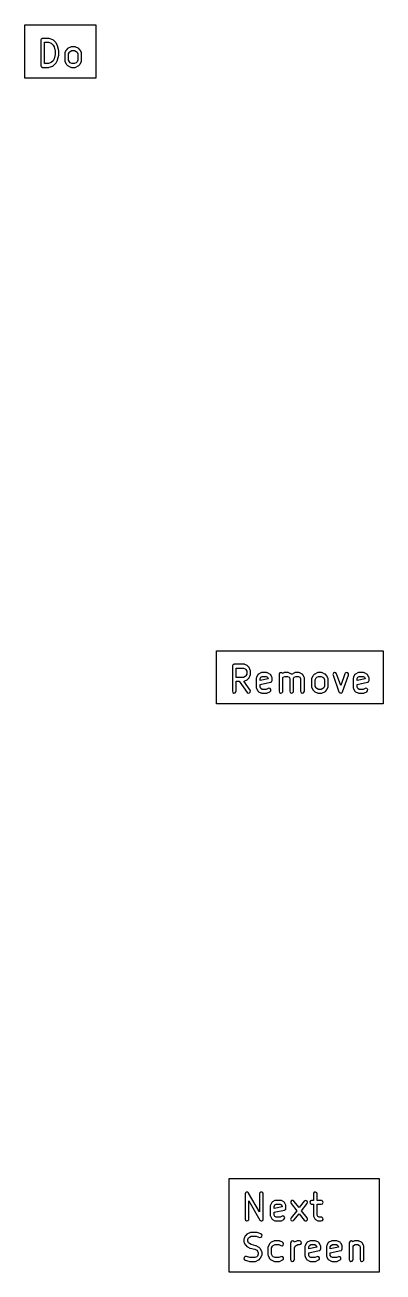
# Model space of a CAD drawing. Extents: x 4.8 to 22.9, y -15 to -10.7.
# Drawn here: x 18.636 to 19.196, y -12.604 to -10.651 of the extents above; entities that cross this region are included whole.
import ezdxf

# ---------------------------------------------------------------- set-up
doc = ezdxf.new("R2010")
doc.units = 0
doc.header["$MEASUREMENT"] = 0
doc.layers.add('BLACK', color=7, linetype='CONTINUOUS')

msp = doc.modelspace()

# ---------------------------------------------------------------- linework, layer by layer
at = {"layer": 'BLACK', "linetype": 'CONTINUOUS'}
for p, q in [((18.6355, -10.7345), (18.6355, -10.6514)), ((18.6355, -10.6514), (18.7464, -10.6514)), ((18.7464, -10.6514), (18.7464, -10.7345)), ((18.6604, -10.6751), (18.6603, -10.6755)), ((18.6603, -10.6755), (18.6603, -10.7149)), ((18.6605, -10.6745), (18.6604, -10.6749)), ((18.6604, -10.6749), (18.6604, -10.675)), ((18.6604, -10.675), (18.6604, -10.6751)), ((18.661, -10.6739), (18.6605, -10.6745)), ((18.6614, -10.6732), (18.661, -10.6739)), ((18.6616, -10.6732), (18.6614, -10.6732)), ((18.6618, -10.6729), (18.6616, -10.6732)), ((18.6625, -10.6728), (18.6618, -10.6729)), ((18.6633, -10.6726), (18.6625, -10.6728)), ((18.6726, -10.6726), (18.6633, -10.6726)), ((18.6662, -10.7119), (18.6662, -10.6785)), ((18.6662, -10.6785), (18.6722, -10.6785)), ((18.6722, -10.6785), (18.6767, -10.68)), ((18.6735, -10.6727), (18.6726, -10.6726)), ((18.6736, -10.6727), (18.6735, -10.6727)), ((18.6792, -10.6746), (18.6736, -10.6727)), ((18.6767, -10.68), (18.6796, -10.6829)), ((18.6801, -10.6751), (18.6792, -10.6746)), ((18.6796, -10.6829), (18.6811, -10.6859)), ((18.6802, -10.6752), (18.6801, -10.6751)), ((18.6803, -10.6753), (18.6802, -10.6752)), ((18.6841, -10.679), (18.6803, -10.6753)), ((18.6846, -10.6798), (18.6841, -10.679)), ((18.6865, -10.6836), (18.6846, -10.6798)), ((18.6846, -10.6798), (18.6846, -10.6798)), ((18.6811, -10.6859), (18.6828, -10.6927)), ((18.6828, -10.6976), (18.6811, -10.7045)), ((18.6828, -10.6927), (18.6828, -10.6976)), ((18.6867, -10.684), (18.6865, -10.6836)), ((18.6867, -10.6842), (18.6867, -10.684)), ((18.6886, -10.6917), (18.6867, -10.6842)), ((18.6867, -10.7062), (18.6886, -10.6987)), ((18.6887, -10.6922), (18.6886, -10.6917)), ((18.6886, -10.6986), (18.6887, -10.698)), ((18.6886, -10.6987), (18.6886, -10.6986)), ((18.6887, -10.6924), (18.6887, -10.6922)), ((18.6887, -10.698), (18.6887, -10.6924)), ((18.698, -10.6951), (18.6978, -10.6961)), ((18.6978, -10.6961), (18.6978, -10.7074)), ((18.6981, -10.695), (18.698, -10.6951)), ((18.7, -10.6911), (18.6981, -10.6948)), ((18.6981, -10.6948), (18.6981, -10.695)), ((18.7005, -10.6903), (18.7, -10.6911)), ((18.7024, -10.6884), (18.7005, -10.6903)), ((18.7005, -10.6903), (18.7005, -10.6903)), ((18.7031, -10.6879), (18.7024, -10.6884)), ((18.7032, -10.6879), (18.7031, -10.6879)), ((18.7069, -10.686), (18.7032, -10.6879)), ((18.7037, -10.6968), (18.7051, -10.6941)), ((18.7037, -10.7067), (18.7037, -10.6968)), ((18.7051, -10.6941), (18.7063, -10.6929)), ((18.7063, -10.6929), (18.709, -10.6916)), ((18.7079, -10.6857), (18.7069, -10.686)), ((18.7081, -10.6857), (18.7079, -10.6857)), ((18.7083, -10.6857), (18.7081, -10.6857)), ((18.7139, -10.6857), (18.7083, -10.6857)), ((18.709, -10.6916), (18.7132, -10.6916)), ((18.7132, -10.6916), (18.7159, -10.6929)), ((18.7149, -10.6859), (18.7139, -10.6857)), ((18.715, -10.686), (18.7149, -10.6859)), ((18.7152, -10.686), (18.715, -10.686)), ((18.7189, -10.6879), (18.7152, -10.686)), ((18.7159, -10.6929), (18.7171, -10.6941)), ((18.7171, -10.6941), (18.7184, -10.6968)), ((18.7184, -10.6968), (18.7184, -10.7067)), ((18.7197, -10.6884), (18.7189, -10.6879)), ((18.7216, -10.6903), (18.7197, -10.6884)), ((18.7197, -10.6884), (18.7197, -10.6884)), ((18.7221, -10.691), (18.7216, -10.6903)), ((18.7221, -10.6911), (18.7221, -10.691)), ((18.724, -10.6948), (18.7221, -10.6911)), ((18.7243, -10.6958), (18.724, -10.6948)), ((18.7243, -10.696), (18.7243, -10.6958)), ((18.7243, -10.6961), (18.7243, -10.696)), ((18.7243, -10.7074), (18.7243, -10.6961)), ((18.6603, -10.7149), (18.6606, -10.7156)), ((18.6606, -10.7156), (18.6607, -10.7164)), ((18.6607, -10.7164), (18.6609, -10.7165)), ((18.6609, -10.7165), (18.661, -10.7168)), ((18.661, -10.7168), (18.6617, -10.7172)), ((18.6617, -10.7172), (18.6622, -10.7176)), ((18.6622, -10.7176), (18.6626, -10.7177)), ((18.6626, -10.7177), (18.6627, -10.7178)), ((18.6627, -10.7178), (18.6629, -10.7178)), ((18.6629, -10.7178), (18.6633, -10.7178)), ((18.6633, -10.7178), (18.6726, -10.7178)), ((18.6722, -10.7119), (18.6662, -10.7119)), ((18.6767, -10.7104), (18.6722, -10.7119)), ((18.6726, -10.7178), (18.6727, -10.7178)), ((18.6727, -10.7178), (18.6736, -10.7177)), ((18.6736, -10.7177), (18.6792, -10.7158)), ((18.6796, -10.7075), (18.6767, -10.7104)), ((18.6792, -10.7158), (18.6793, -10.7157)), ((18.6793, -10.7157), (18.6795, -10.7157)), ((18.6795, -10.7157), (18.6803, -10.7151)), ((18.6811, -10.7045), (18.6796, -10.7075)), ((18.6803, -10.7151), (18.6841, -10.7113)), ((18.6841, -10.7113), (18.6846, -10.7106)), ((18.6841, -10.7113), (18.6841, -10.7113)), ((18.6846, -10.7106), (18.6865, -10.7068)), ((18.6865, -10.7067), (18.6867, -10.7062)), ((18.6865, -10.7068), (18.6865, -10.7067)), ((18.6978, -10.7074), (18.6979, -10.7075)), ((18.6979, -10.7075), (18.6978, -10.7077)), ((18.6978, -10.7077), (18.6981, -10.7087)), ((18.6981, -10.7087), (18.7, -10.7124)), ((18.7, -10.7124), (18.7, -10.7125)), ((18.7, -10.7125), (18.7005, -10.7132)), ((18.7005, -10.7132), (18.7024, -10.7151)), ((18.7024, -10.7151), (18.7025, -10.7151)), ((18.7025, -10.7151), (18.7032, -10.7156)), ((18.7032, -10.7156), (18.7069, -10.7175)), ((18.7051, -10.7094), (18.7037, -10.7067)), ((18.7063, -10.7106), (18.7051, -10.7094)), ((18.709, -10.7119), (18.7063, -10.7106)), ((18.7069, -10.7175), (18.7071, -10.7175)), ((18.7071, -10.7175), (18.7072, -10.7176)), ((18.7072, -10.7176), (18.7083, -10.7178)), ((18.7083, -10.7178), (18.7139, -10.7178)), ((18.7132, -10.7119), (18.709, -10.7119)), ((18.7159, -10.7106), (18.7132, -10.7119)), ((18.7139, -10.7178), (18.714, -10.7178)), ((18.714, -10.7178), (18.7142, -10.7178)), ((18.7142, -10.7178), (18.7152, -10.7175)), ((18.7152, -10.7175), (18.7189, -10.7156)), ((18.7171, -10.7094), (18.7159, -10.7106)), ((18.7184, -10.7067), (18.7171, -10.7094)), ((18.7189, -10.7156), (18.719, -10.7156)), ((18.719, -10.7156), (18.7197, -10.7151)), ((18.7197, -10.7151), (18.7216, -10.7132)), ((18.7216, -10.7132), (18.7221, -10.7124)), ((18.7216, -10.7132), (18.7216, -10.7132)), ((18.7221, -10.7124), (18.724, -10.7087)), ((18.724, -10.7085), (18.7242, -10.7084)), ((18.724, -10.7087), (18.724, -10.7085)), ((18.7242, -10.7084), (18.7243, -10.7074)), ((18.7464, -10.7345), (18.6355, -10.7345)), ((18.9355, -11.7145), (18.9355, -11.6314)), ((18.9355, -11.6314), (19.1963, -11.6314)), ((19.1963, -11.6314), (19.1963, -11.7145)), ((18.9604, -11.6551), (18.9603, -11.6555)), ((18.9603, -11.6555), (18.9603, -11.6949)), ((18.9605, -11.6545), (18.9604, -11.6549)), ((18.9604, -11.6549), (18.9604, -11.655)), ((18.9604, -11.655), (18.9604, -11.6551)), ((18.961, -11.6539), (18.9605, -11.6545)), ((18.9614, -11.6532), (18.961, -11.6539)), ((18.9616, -11.6532), (18.9614, -11.6532)), ((18.9618, -11.6529), (18.9616, -11.6532)), ((18.9625, -11.6528), (18.9618, -11.6529)), ((18.9633, -11.6526), (18.9625, -11.6528)), ((18.9783, -11.6526), (18.9633, -11.6526)), ((18.9662, -11.6732), (18.9662, -11.6585)), ((18.9662, -11.6585), (18.9776, -11.6585)), ((18.9776, -11.6585), (18.9803, -11.6598)), ((18.9793, -11.6527), (18.9783, -11.6526)), ((18.9794, -11.6528), (18.9793, -11.6527)), ((18.9796, -11.6529), (18.9794, -11.6528)), ((18.9833, -11.6547), (18.9796, -11.6529)), ((18.9803, -11.6598), (18.9815, -11.661)), ((18.984, -11.6553), (18.9833, -11.6547)), ((18.9841, -11.6553), (18.984, -11.6553)), ((18.986, -11.6572), (18.9841, -11.6553)), ((18.9865, -11.6579), (18.986, -11.6572)), ((18.9884, -11.6617), (18.9865, -11.6579)), ((18.9865, -11.6579), (18.9865, -11.6579)), ((18.9776, -11.6732), (18.9662, -11.6732)), ((18.9662, -11.6949), (18.9662, -11.6791)), ((18.9662, -11.6791), (18.9711, -11.6791)), ((18.9711, -11.6791), (18.9833, -11.6966)), ((18.9803, -11.6718), (18.9776, -11.6732)), ((18.9783, -11.6791), (18.9784, -11.679)), ((18.9882, -11.6932), (18.9783, -11.6791)), ((18.9784, -11.679), (18.9786, -11.6791)), ((18.9786, -11.6791), (18.9796, -11.6788)), ((18.9796, -11.6788), (18.9833, -11.6769)), ((18.9815, -11.6706), (18.9803, -11.6718)), ((18.9815, -11.661), (18.9828, -11.6637)), ((18.9828, -11.6679), (18.9815, -11.6706)), ((18.9828, -11.6637), (18.9828, -11.6679)), ((18.9833, -11.6769), (18.9834, -11.6768)), ((18.9834, -11.6768), (18.9841, -11.6763)), ((18.9841, -11.6763), (18.986, -11.6745)), ((18.986, -11.6744), (18.9865, -11.6737)), ((18.986, -11.6745), (18.986, -11.6744)), ((18.9865, -11.6737), (18.9884, -11.6699)), ((18.9887, -11.6627), (18.9884, -11.6617)), ((18.9884, -11.6698), (18.9885, -11.6696)), ((18.9884, -11.6699), (18.9884, -11.6698)), ((18.9885, -11.6696), (18.9887, -11.6686)), ((18.9886, -11.6628), (18.9887, -11.6627)), ((18.9887, -11.663), (18.9886, -11.6628)), ((18.9887, -11.6686), (18.9887, -11.663)), ((18.998, -11.6732), (18.9978, -11.6743)), ((18.9978, -11.6743), (18.9978, -11.6893)), ((18.9981, -11.6731), (18.998, -11.6732)), ((19, -11.6692), (18.9981, -11.6729)), ((18.9981, -11.6729), (18.9981, -11.6731)), ((19.0006, -11.6684), (19, -11.6692)), ((19.001, -11.6682), (19.0006, -11.6684)), ((19.0013, -11.6679), (19.001, -11.6682)), ((19.0051, -11.666), (19.0013, -11.6679)), ((19.0037, -11.6749), (19.0048, -11.6727)), ((19.0037, -11.6781), (19.0037, -11.6749)), ((19.0165, -11.6756), (19.0037, -11.6781)), ((19.0048, -11.6727), (19.0071, -11.6716)), ((19.006, -11.6657), (19.0051, -11.666)), ((19.0062, -11.6657), (19.006, -11.6657)), ((19.0064, -11.6657), (19.0062, -11.6657)), ((19.0139, -11.6657), (19.0064, -11.6657)), ((19.0071, -11.6716), (19.0132, -11.6716)), ((19.0132, -11.6716), (19.0154, -11.6727)), ((19.0149, -11.6659), (19.0139, -11.6657)), ((19.015, -11.666), (19.0149, -11.6659)), ((19.0152, -11.666), (19.015, -11.666)), ((19.0189, -11.6679), (19.0152, -11.666)), ((19.0154, -11.6727), (19.0165, -11.6749)), ((19.0165, -11.6749), (19.0165, -11.6756)), ((19.0198, -11.6685), (19.0189, -11.6679)), ((19.0199, -11.6689), (19.0198, -11.6685)), ((19.0203, -11.6692), (19.0199, -11.6689)), ((19.0221, -11.6729), (19.0203, -11.6692)), ((19.0218, -11.6798), (19.022, -11.6794)), ((19.022, -11.6794), (19.0223, -11.679)), ((19.0224, -11.6739), (19.0221, -11.6729)), ((19.0223, -11.679), (19.0225, -11.678)), ((19.0224, -11.6741), (19.0224, -11.6739)), ((19.0225, -11.6743), (19.0224, -11.6741)), ((19.0225, -11.678), (19.0225, -11.6743)), ((19.0336, -11.6676), (19.0334, -11.6686)), ((19.0334, -11.6686), (19.0334, -11.6949)), ((19.0349, -11.6661), (19.0336, -11.6676)), ((19.0369, -11.6657), (19.0349, -11.6661)), ((19.0386, -11.6667), (19.0369, -11.6657)), ((19.0387, -11.667), (19.0386, -11.6667)), ((19.0407, -11.666), (19.0387, -11.667)), ((19.0393, -11.6736), (19.04, -11.6729)), ((19.0393, -11.6949), (19.0393, -11.6736)), ((19.04, -11.6729), (19.0427, -11.6716)), ((19.0417, -11.6657), (19.0407, -11.666)), ((19.0418, -11.6657), (19.0417, -11.6657)), ((19.042, -11.6657), (19.0418, -11.6657)), ((19.0476, -11.6657), (19.042, -11.6657)), ((19.0427, -11.6716), (19.0469, -11.6716)), ((19.0469, -11.6716), (19.0492, -11.6727)), ((19.0486, -11.6659), (19.0476, -11.6657)), ((19.0488, -11.666), (19.0486, -11.6659)), ((19.0489, -11.666), (19.0488, -11.666)), ((19.0527, -11.6679), (19.0489, -11.666)), ((19.0492, -11.6727), (19.0503, -11.6749)), ((19.0503, -11.6749), (19.0503, -11.6949)), ((19.0533, -11.6683), (19.0527, -11.6679)), ((19.0535, -11.6682), (19.0533, -11.6683)), ((19.0538, -11.6679), (19.0535, -11.6682)), ((19.0576, -11.666), (19.0538, -11.6679)), ((19.0562, -11.6749), (19.0573, -11.6727)), ((19.0562, -11.6949), (19.0562, -11.6749)), ((19.0573, -11.6727), (19.0596, -11.6716)), ((19.0585, -11.6657), (19.0576, -11.666)), ((19.0587, -11.6657), (19.0585, -11.6657)), ((19.0589, -11.6657), (19.0587, -11.6657)), ((19.0645, -11.6657), (19.0589, -11.6657)), ((19.0596, -11.6716), (19.0638, -11.6716)), ((19.0638, -11.6716), (19.066, -11.6727)), ((19.0655, -11.6659), (19.0645, -11.6657)), ((19.0656, -11.666), (19.0655, -11.6659)), ((19.0658, -11.666), (19.0656, -11.666)), ((19.0696, -11.6679), (19.0658, -11.666)), ((19.066, -11.6727), (19.0672, -11.6749)), ((19.0672, -11.6749), (19.0672, -11.6949)), ((19.0704, -11.6685), (19.0696, -11.6679)), ((19.0706, -11.6689), (19.0704, -11.6685)), ((19.0709, -11.6692), (19.0706, -11.6689)), ((19.0728, -11.6729), (19.0709, -11.6692)), ((19.0731, -11.6739), (19.0728, -11.6729)), ((19.073, -11.6741), (19.0731, -11.6739)), ((19.0731, -11.6743), (19.073, -11.6741)), ((19.0731, -11.6949), (19.0731, -11.6743)), ((19.0842, -11.6751), (19.084, -11.6761)), ((19.084, -11.6761), (19.084, -11.6874)), ((19.0843, -11.675), (19.0842, -11.6751)), ((19.0844, -11.6748), (19.0843, -11.675)), ((19.0862, -11.6711), (19.0844, -11.6748)), ((19.0868, -11.6703), (19.0862, -11.6711)), ((19.0887, -11.6684), (19.0868, -11.6703)), ((19.0868, -11.6703), (19.0868, -11.6703)), ((19.0894, -11.6679), (19.0887, -11.6684)), ((19.0932, -11.666), (19.0894, -11.6679)), ((19.0894, -11.6679), (19.0894, -11.6679)), ((19.0899, -11.6768), (19.0913, -11.6741)), ((19.0899, -11.6867), (19.0899, -11.6768)), ((19.0913, -11.6741), (19.0925, -11.6729)), ((19.0925, -11.6729), (19.0952, -11.6716)), ((19.0942, -11.6657), (19.0932, -11.666)), ((19.0943, -11.6657), (19.0942, -11.6657)), ((19.0945, -11.6657), (19.0943, -11.6657)), ((19.1001, -11.6657), (19.0945, -11.6657)), ((19.0952, -11.6716), (19.0994, -11.6716)), ((19.0994, -11.6716), (19.1021, -11.6729)), ((19.1011, -11.6659), (19.1001, -11.6657)), ((19.1013, -11.666), (19.1011, -11.6659)), ((19.1014, -11.666), (19.1013, -11.666)), ((19.1052, -11.6679), (19.1014, -11.666)), ((19.1021, -11.6729), (19.1033, -11.6741)), ((19.1033, -11.6741), (19.1047, -11.6768)), ((19.1047, -11.6768), (19.1047, -11.6867)), ((19.1059, -11.6684), (19.1052, -11.6679)), ((19.106, -11.6684), (19.1059, -11.6684)), ((19.1078, -11.6703), (19.106, -11.6684)), ((19.1083, -11.671), (19.1078, -11.6703)), ((19.1084, -11.6711), (19.1083, -11.671)), ((19.1103, -11.6748), (19.1084, -11.6711)), ((19.1105, -11.6758), (19.1103, -11.6748)), ((19.1105, -11.676), (19.1105, -11.6758)), ((19.1106, -11.6761), (19.1105, -11.676)), ((19.1106, -11.6874), (19.1106, -11.6761)), ((19.1185, -11.6667), (19.1178, -11.6686)), ((19.1178, -11.6686), (19.118, -11.6696)), ((19.118, -11.6696), (19.1273, -11.6959)), ((19.1202, -11.6657), (19.1185, -11.6667)), ((19.1222, -11.6661), (19.1202, -11.6657)), ((19.1235, -11.6676), (19.1222, -11.6661)), ((19.1301, -11.6861), (19.1235, -11.6676)), ((19.1367, -11.6676), (19.1301, -11.6861)), ((19.1329, -11.6959), (19.1423, -11.6696)), ((19.1372, -11.6667), (19.1367, -11.6676)), ((19.139, -11.6657), (19.1372, -11.6667)), ((19.1409, -11.6661), (19.139, -11.6657)), ((19.1423, -11.6676), (19.1409, -11.6661)), ((19.1423, -11.6696), (19.1423, -11.6676)), ((19.1498, -11.6732), (19.1497, -11.6743)), ((19.1497, -11.6743), (19.1497, -11.6893)), ((19.1499, -11.6731), (19.1498, -11.6732)), ((19.15, -11.6729), (19.1499, -11.6731)), ((19.1518, -11.6692), (19.15, -11.6729)), ((19.1525, -11.6684), (19.1518, -11.6692)), ((19.1529, -11.6682), (19.1525, -11.6684)), ((19.1532, -11.6679), (19.1529, -11.6682)), ((19.1569, -11.666), (19.1532, -11.6679)), ((19.1556, -11.6749), (19.1567, -11.6727)), ((19.1556, -11.6781), (19.1556, -11.6749)), ((19.1684, -11.6756), (19.1556, -11.6781)), ((19.1567, -11.6727), (19.1589, -11.6716)), ((19.1579, -11.6657), (19.1569, -11.666)), ((19.1581, -11.6657), (19.1579, -11.6657)), ((19.1582, -11.6657), (19.1581, -11.6657)), ((19.1657, -11.6657), (19.1582, -11.6657)), ((19.1589, -11.6716), (19.165, -11.6716)), ((19.165, -11.6716), (19.1673, -11.6727)), ((19.1667, -11.6659), (19.1657, -11.6657)), ((19.1669, -11.666), (19.1667, -11.6659)), ((19.1671, -11.666), (19.1669, -11.666)), ((19.1708, -11.6679), (19.1671, -11.666)), ((19.1673, -11.6727), (19.1684, -11.6749)), ((19.1684, -11.6749), (19.1684, -11.6756)), ((19.1716, -11.6685), (19.1708, -11.6679)), ((19.1718, -11.6689), (19.1716, -11.6685)), ((19.1721, -11.6692), (19.1718, -11.6689)), ((19.174, -11.6729), (19.1721, -11.6692)), ((19.1737, -11.6798), (19.1738, -11.6794)), ((19.1738, -11.6794), (19.1741, -11.679)), ((19.1743, -11.6739), (19.174, -11.6729)), ((19.1741, -11.679), (19.1743, -11.678)), ((19.1743, -11.6741), (19.1743, -11.6739)), ((19.1743, -11.6743), (19.1743, -11.6741)), ((19.1743, -11.678), (19.1743, -11.6743)), ((18.9603, -11.6949), (18.961, -11.6968)), ((18.961, -11.6968), (18.9627, -11.6978)), ((18.9627, -11.6978), (18.9647, -11.6974)), ((18.9647, -11.6974), (18.966, -11.6959)), ((18.966, -11.6959), (18.9662, -11.6949)), ((18.9833, -11.6966), (18.985, -11.6977)), ((18.985, -11.6977), (18.987, -11.6976)), ((18.987, -11.6976), (18.9884, -11.6961)), ((18.9886, -11.6941), (18.9882, -11.6932)), ((18.9884, -11.6961), (18.9886, -11.6941)), ((18.9978, -11.6893), (18.9979, -11.6894)), ((18.9979, -11.6894), (18.9978, -11.6896)), ((18.9978, -11.6896), (18.9981, -11.6906)), ((18.9981, -11.6906), (19, -11.6943)), ((19, -11.6943), (19.0003, -11.6946)), ((19.0003, -11.6946), (19.0005, -11.695)), ((19.0005, -11.695), (19.0013, -11.6956)), ((19.0013, -11.6956), (19.0051, -11.6975)), ((19.0037, -11.6842), (19.0201, -11.6809)), ((19.0037, -11.6886), (19.0037, -11.6842)), ((19.0048, -11.6908), (19.0037, -11.6886)), ((19.0071, -11.6919), (19.0048, -11.6908)), ((19.0051, -11.6975), (19.0052, -11.6975)), ((19.0052, -11.6975), (19.0054, -11.6976)), ((19.0054, -11.6976), (19.0064, -11.6978)), ((19.0064, -11.6978), (19.0139, -11.6978)), ((19.0132, -11.6919), (19.0071, -11.6919)), ((19.0163, -11.6904), (19.0132, -11.6919)), ((19.0139, -11.6978), (19.014, -11.6978)), ((19.014, -11.6978), (19.0142, -11.6978)), ((19.0142, -11.6978), (19.0152, -11.6975)), ((19.0152, -11.6975), (19.0189, -11.6956)), ((19.0173, -11.6901), (19.0163, -11.6904)), ((19.0193, -11.6905), (19.0173, -11.6901)), ((19.0189, -11.6956), (19.0203, -11.6942)), ((19.0205, -11.6922), (19.0193, -11.6905)), ((19.0201, -11.6809), (19.0205, -11.6806)), ((19.0203, -11.6942), (19.0205, -11.6922)), ((19.0205, -11.6806), (19.021, -11.6806)), ((19.021, -11.6806), (19.0213, -11.6801)), ((19.0213, -11.6801), (19.0218, -11.6798)), ((19.0334, -11.6949), (19.0341, -11.6968)), ((19.0341, -11.6968), (19.0359, -11.6978)), ((19.0359, -11.6978), (19.0379, -11.6974)), ((19.0379, -11.6974), (19.0391, -11.6959)), ((19.0391, -11.6959), (19.0393, -11.6949)), ((19.0503, -11.6949), (19.051, -11.6968)), ((19.051, -11.6968), (19.0527, -11.6978)), ((19.0527, -11.6978), (19.0547, -11.6974)), ((19.0547, -11.6974), (19.056, -11.6959)), ((19.056, -11.6959), (19.0562, -11.6949)), ((19.0672, -11.6949), (19.0679, -11.6968)), ((19.0679, -11.6968), (19.0696, -11.6978)), ((19.0696, -11.6978), (19.0716, -11.6974)), ((19.0716, -11.6974), (19.0729, -11.6959)), ((19.0729, -11.6959), (19.0731, -11.6949)), ((19.084, -11.6874), (19.0841, -11.6875)), ((19.0841, -11.6875), (19.0841, -11.6877)), ((19.0841, -11.6877), (19.0844, -11.6887)), ((19.0844, -11.6887), (19.0862, -11.6924)), ((19.0862, -11.6924), (19.0863, -11.6925)), ((19.0863, -11.6925), (19.0868, -11.6932)), ((19.0868, -11.6932), (19.0887, -11.6951)), ((19.0887, -11.6951), (19.0887, -11.6951)), ((19.0887, -11.6951), (19.0894, -11.6956)), ((19.0894, -11.6956), (19.0932, -11.6975)), ((19.0913, -11.6894), (19.0899, -11.6867)), ((19.0925, -11.6906), (19.0913, -11.6894)), ((19.0952, -11.6919), (19.0925, -11.6906)), ((19.0932, -11.6975), (19.0933, -11.6975)), ((19.0933, -11.6975), (19.0935, -11.6976)), ((19.0935, -11.6976), (19.0945, -11.6978)), ((19.0945, -11.6978), (19.1001, -11.6978)), ((19.0994, -11.6919), (19.0952, -11.6919)), ((19.1021, -11.6906), (19.0994, -11.6919)), ((19.1001, -11.6978), (19.1003, -11.6978)), ((19.1003, -11.6978), (19.1005, -11.6978)), ((19.1005, -11.6978), (19.1014, -11.6975)), ((19.1014, -11.6975), (19.1052, -11.6956)), ((19.1033, -11.6894), (19.1021, -11.6906)), ((19.1047, -11.6867), (19.1033, -11.6894)), ((19.1052, -11.6956), (19.106, -11.6951)), ((19.1052, -11.6956), (19.1052, -11.6956)), ((19.106, -11.6951), (19.1078, -11.6932)), ((19.1078, -11.6932), (19.1079, -11.6932)), ((19.1079, -11.6932), (19.1084, -11.6924)), ((19.1084, -11.6924), (19.1103, -11.6887)), ((19.1103, -11.6885), (19.1104, -11.6884)), ((19.1103, -11.6887), (19.1103, -11.6885)), ((19.1104, -11.6884), (19.1106, -11.6874)), ((19.1273, -11.6959), (19.1273, -11.6959)), ((19.1273, -11.6959), (19.1273, -11.6959)), ((19.1273, -11.6959), (19.128, -11.6967)), ((19.128, -11.6967), (19.1286, -11.6974)), ((19.1286, -11.6974), (19.1286, -11.6974)), ((19.1286, -11.6974), (19.1287, -11.6974)), ((19.1287, -11.6974), (19.1296, -11.6976)), ((19.1296, -11.6976), (19.1306, -11.6978)), ((19.1306, -11.6978), (19.1315, -11.6973)), ((19.1306, -11.6978), (19.1306, -11.6978)), ((19.1306, -11.6978), (19.1306, -11.6978)), ((19.1315, -11.6973), (19.1324, -11.6968)), ((19.1324, -11.6968), (19.1329, -11.6959)), ((19.1324, -11.6968), (19.1324, -11.6968)), ((19.1324, -11.6968), (19.1324, -11.6968)), ((19.1497, -11.6893), (19.1497, -11.6894)), ((19.1497, -11.6894), (19.1497, -11.6896)), ((19.1497, -11.6896), (19.15, -11.6906)), ((19.15, -11.6906), (19.1518, -11.6943)), ((19.1518, -11.6943), (19.1522, -11.6946)), ((19.1522, -11.6946), (19.1523, -11.695)), ((19.1523, -11.695), (19.1532, -11.6956)), ((19.1532, -11.6956), (19.1569, -11.6975)), ((19.1556, -11.6842), (19.1719, -11.6809)), ((19.1556, -11.6886), (19.1556, -11.6842)), ((19.1567, -11.6908), (19.1556, -11.6886)), ((19.1589, -11.6919), (19.1567, -11.6908)), ((19.1569, -11.6975), (19.1571, -11.6975)), ((19.1571, -11.6975), (19.1572, -11.6976)), ((19.1572, -11.6976), (19.1582, -11.6978)), ((19.1582, -11.6978), (19.1657, -11.6978)), ((19.165, -11.6919), (19.1589, -11.6919)), ((19.1682, -11.6904), (19.165, -11.6919)), ((19.1657, -11.6978), (19.1659, -11.6978)), ((19.1659, -11.6978), (19.1661, -11.6978)), ((19.1661, -11.6978), (19.1671, -11.6975)), ((19.1671, -11.6975), (19.1708, -11.6956)), ((19.1691, -11.6901), (19.1682, -11.6904)), ((19.1711, -11.6905), (19.1691, -11.6901)), ((19.1708, -11.6956), (19.1722, -11.6942)), ((19.1723, -11.6922), (19.1711, -11.6905)), ((19.1719, -11.6809), (19.1724, -11.6806)), ((19.1722, -11.6942), (19.1723, -11.6922)), ((19.1724, -11.6806), (19.1728, -11.6806)), ((19.1728, -11.6806), (19.1732, -11.6801)), ((19.1732, -11.6801), (19.1737, -11.6798)), ((19.1963, -11.7145), (18.9355, -11.7145)), ((18.9555, -12.6045), (18.9555, -12.458)), ((18.9555, -12.458), (19.1901, -12.458)), ((19.1901, -12.458), (19.1901, -12.6045)), ((18.9813, -12.4801), (18.9807, -12.4806)), ((18.9818, -12.4796), (18.9813, -12.4801)), ((18.9821, -12.4795), (18.9818, -12.4796)), ((18.9823, -12.4793), (18.9821, -12.4795)), ((18.983, -12.4793), (18.9823, -12.4793)), ((18.9838, -12.4792), (18.983, -12.4793)), ((18.984, -12.4793), (18.9838, -12.4792)), ((18.9843, -12.4793), (18.984, -12.4793)), ((18.9849, -12.4798), (18.9843, -12.4793)), ((18.9855, -12.4802), (18.9849, -12.4798)), ((18.9856, -12.4805), (18.9855, -12.4802)), ((19.0043, -12.4796), (19.003, -12.4811)), ((19.0063, -12.4792), (19.0043, -12.4796)), ((19.008, -12.4802), (19.0063, -12.4792)), ((19.0087, -12.4821), (19.008, -12.4802)), ((19.0886, -12.4796), (19.0873, -12.4811)), ((19.0906, -12.4792), (19.0886, -12.4796)), ((19.0924, -12.4802), (19.0906, -12.4792)), ((19.0931, -12.4821), (19.0924, -12.4802)), ((18.9805, -12.4811), (18.9803, -12.4821)), ((18.9803, -12.4821), (18.9803, -12.5215)), ((18.9807, -12.4809), (18.9805, -12.4811)), ((18.9807, -12.4806), (18.9807, -12.4809)), ((18.9858, -12.4807), (18.9856, -12.4805)), ((19.0028, -12.5104), (18.9858, -12.4807)), ((18.9862, -12.5215), (18.9862, -12.4932)), ((18.9862, -12.4932), (19.0032, -12.523)), ((19.003, -12.4811), (19.0028, -12.4821)), ((19.0028, -12.4821), (19.0028, -12.5104)), ((19.0087, -12.5215), (19.0087, -12.4821)), ((19.02, -12.4997), (19.0199, -12.4999)), ((19.0219, -12.4958), (19.02, -12.4995)), ((19.02, -12.4995), (19.02, -12.4997)), ((19.0225, -12.495), (19.0219, -12.4958)), ((19.0229, -12.4948), (19.0225, -12.495)), ((19.0232, -12.4945), (19.0229, -12.4948)), ((19.0269, -12.4926), (19.0232, -12.4945)), ((19.0256, -12.5016), (19.0267, -12.4993)), ((19.0267, -12.4993), (19.029, -12.4982)), ((19.0279, -12.4923), (19.0269, -12.4926)), ((19.0281, -12.4923), (19.0279, -12.4923)), ((19.0283, -12.4923), (19.0281, -12.4923)), ((19.0358, -12.4923), (19.0283, -12.4923)), ((19.029, -12.4982), (19.0351, -12.4982)), ((19.0351, -12.4982), (19.0373, -12.4993)), ((19.0368, -12.4925), (19.0358, -12.4923)), ((19.0369, -12.4926), (19.0368, -12.4925)), ((19.0371, -12.4926), (19.0369, -12.4926)), ((19.0408, -12.4945), (19.0371, -12.4926)), ((19.0373, -12.4993), (19.0384, -12.5016)), ((19.0416, -12.4951), (19.0408, -12.4945)), ((19.0418, -12.4955), (19.0416, -12.4951)), ((19.0421, -12.4958), (19.0418, -12.4955)), ((19.044, -12.4995), (19.0421, -12.4958)), ((19.0443, -12.5005), (19.044, -12.4995)), ((19.0518, -12.4941), (19.0517, -12.4962)), ((19.0517, -12.4962), (19.0522, -12.4971)), ((19.0531, -12.4926), (19.0518, -12.4941)), ((19.0522, -12.4971), (19.0611, -12.5084)), ((19.0551, -12.4924), (19.0531, -12.4926)), ((19.0568, -12.4934), (19.0551, -12.4924)), ((19.0648, -12.5036), (19.0568, -12.4934)), ((19.0728, -12.4934), (19.0648, -12.5036)), ((19.0686, -12.5084), (19.0774, -12.4971)), ((19.0736, -12.4927), (19.0728, -12.4934)), ((19.0755, -12.4923), (19.0736, -12.4927)), ((19.0773, -12.4933), (19.0755, -12.4923)), ((19.0781, -12.4951), (19.0773, -12.4933)), ((19.0774, -12.4971), (19.0781, -12.4951)), ((19.0826, -12.493), (19.0816, -12.4947)), ((19.0816, -12.4947), (19.0819, -12.4967)), ((19.0819, -12.4967), (19.0835, -12.498)), ((19.0845, -12.4923), (19.0826, -12.493)), ((19.0835, -12.498), (19.0845, -12.4982)), ((19.0872, -12.4923), (19.0845, -12.4923)), ((19.0845, -12.4982), (19.0872, -12.4982)), ((19.0873, -12.4811), (19.0872, -12.4821)), ((19.0872, -12.4821), (19.0872, -12.4923)), ((19.0872, -12.4982), (19.0872, -12.5159)), ((19.0931, -12.4923), (19.0931, -12.4821)), ((19.0995, -12.4923), (19.0931, -12.4923)), ((19.0931, -12.5152), (19.0931, -12.4982)), ((19.0931, -12.4982), (19.0995, -12.4982)), ((19.1005, -12.4925), (19.0995, -12.4923)), ((19.0995, -12.4982), (19.1014, -12.4975)), ((19.1021, -12.4938), (19.1005, -12.4925)), ((19.1014, -12.4975), (19.1024, -12.4958)), ((19.1024, -12.4958), (19.1021, -12.4938)), ((19.0199, -12.4999), (19.0197, -12.5009)), ((19.0197, -12.5009), (19.0197, -12.5159)), ((19.0197, -12.5159), (19.0197, -12.516)), ((19.0197, -12.516), (19.0197, -12.5162)), ((19.0197, -12.5162), (19.02, -12.5172)), ((19.02, -12.5172), (19.0219, -12.5209)), ((19.0256, -12.5048), (19.0256, -12.5016)), ((19.0384, -12.5022), (19.0256, -12.5048)), ((19.0256, -12.5108), (19.042, -12.5075)), ((19.0256, -12.5152), (19.0256, -12.5108)), ((19.0267, -12.5174), (19.0256, -12.5152)), ((19.029, -12.5185), (19.0267, -12.5174)), ((19.0351, -12.5185), (19.029, -12.5185)), ((19.0382, -12.517), (19.0351, -12.5185)), ((19.0392, -12.5167), (19.0382, -12.517)), ((19.0384, -12.5016), (19.0384, -12.5022)), ((19.0411, -12.5172), (19.0392, -12.5167)), ((19.0423, -12.5188), (19.0411, -12.5172)), ((19.042, -12.5075), (19.0424, -12.5073)), ((19.0422, -12.5208), (19.0423, -12.5188)), ((19.0424, -12.5073), (19.0429, -12.5072)), ((19.0429, -12.5072), (19.0432, -12.5067)), ((19.0432, -12.5067), (19.0437, -12.5065)), ((19.0437, -12.5065), (19.0438, -12.506)), ((19.0438, -12.506), (19.0442, -12.5056)), ((19.0442, -12.5056), (19.0443, -12.5046)), ((19.0443, -12.5007), (19.0443, -12.5005)), ((19.0443, -12.5009), (19.0443, -12.5007)), ((19.0443, -12.5046), (19.0443, -12.5009)), ((19.0611, -12.5084), (19.0522, -12.5197)), ((19.0568, -12.5233), (19.0648, -12.5131)), ((19.0648, -12.5131), (19.0728, -12.5233)), ((19.0774, -12.5197), (19.0686, -12.5084)), ((19.0872, -12.5159), (19.0872, -12.516)), ((19.0872, -12.516), (19.0872, -12.5162)), ((19.0872, -12.5162), (19.0875, -12.5172)), ((19.0875, -12.5172), (19.0894, -12.5209)), ((19.0942, -12.5174), (19.0931, -12.5152)), ((19.0964, -12.5185), (19.0942, -12.5174)), ((19.0995, -12.5185), (19.0964, -12.5185)), ((19.1005, -12.5187), (19.0995, -12.5185)), ((19.1021, -12.52), (19.1005, -12.5187)), ((18.9803, -12.5215), (18.981, -12.5234)), ((18.981, -12.5234), (18.9827, -12.5244)), ((18.9827, -12.5244), (18.9847, -12.524)), ((18.9847, -12.524), (18.986, -12.5225)), ((18.986, -12.5225), (18.9862, -12.5215)), ((19.0032, -12.523), (19.0034, -12.5231)), ((19.0034, -12.5231), (19.0035, -12.5234)), ((19.0035, -12.5234), (19.0042, -12.5238)), ((19.0042, -12.5238), (19.0047, -12.5243)), ((19.0047, -12.5243), (19.005, -12.5243)), ((19.005, -12.5243), (19.0052, -12.5244)), ((19.0052, -12.5244), (19.006, -12.5243)), ((19.006, -12.5243), (19.0068, -12.5243)), ((19.0068, -12.5243), (19.007, -12.5241)), ((19.007, -12.5241), (19.0072, -12.524)), ((19.0072, -12.524), (19.0077, -12.5235)), ((19.0077, -12.5235), (19.0083, -12.523)), ((19.0083, -12.523), (19.0084, -12.5227)), ((19.0084, -12.5227), (19.0085, -12.5225)), ((19.0085, -12.5225), (19.0087, -12.5215)), ((19.0219, -12.5209), (19.0222, -12.5212)), ((19.0222, -12.5212), (19.0224, -12.5216)), ((19.0224, -12.5216), (19.0232, -12.5223)), ((19.0232, -12.5223), (19.0269, -12.5241)), ((19.0269, -12.5241), (19.0271, -12.5242)), ((19.0271, -12.5242), (19.0272, -12.5243)), ((19.0272, -12.5243), (19.0283, -12.5244)), ((19.0283, -12.5244), (19.0358, -12.5244)), ((19.0358, -12.5244), (19.0359, -12.5244)), ((19.0359, -12.5244), (19.0361, -12.5244)), ((19.0361, -12.5244), (19.0371, -12.5241)), ((19.0371, -12.5241), (19.0408, -12.5223)), ((19.0408, -12.5223), (19.0422, -12.5208)), ((19.0522, -12.5197), (19.0515, -12.5216)), ((19.0515, -12.5216), (19.0523, -12.5235)), ((19.0523, -12.5235), (19.0541, -12.5244)), ((19.0541, -12.5244), (19.0561, -12.524)), ((19.0561, -12.524), (19.0568, -12.5233)), ((19.0728, -12.5233), (19.0745, -12.5244)), ((19.0745, -12.5244), (19.0765, -12.5241)), ((19.0765, -12.5241), (19.0779, -12.5226)), ((19.0779, -12.5206), (19.0774, -12.5197)), ((19.0779, -12.5226), (19.0779, -12.5206)), ((19.0894, -12.5209), (19.0897, -12.5212)), ((19.0897, -12.5212), (19.0899, -12.5216)), ((19.0899, -12.5216), (19.0907, -12.5223)), ((19.0907, -12.5223), (19.0944, -12.5241)), ((19.0944, -12.5241), (19.0946, -12.5242)), ((19.0946, -12.5242), (19.0947, -12.5243)), ((19.0947, -12.5243), (19.0957, -12.5244)), ((19.0957, -12.5244), (19.0995, -12.5244)), ((19.0995, -12.5244), (19.1014, -12.5238)), ((19.1014, -12.5238), (19.1024, -12.522)), ((19.1024, -12.522), (19.1021, -12.52)), ((18.9786, -12.552), (18.9784, -12.553)), ((18.9784, -12.553), (18.9784, -12.5568)), ((18.9784, -12.5568), (18.9785, -12.5569)), ((18.9785, -12.5569), (18.9785, -12.5571)), ((18.9785, -12.5571), (18.9787, -12.5581)), ((18.9787, -12.5519), (18.9786, -12.552)), ((18.9806, -12.5479), (18.9787, -12.5517)), ((18.9787, -12.5517), (18.9787, -12.5519)), ((18.9787, -12.5581), (18.9806, -12.5618)), ((18.9811, -12.5472), (18.9806, -12.5479)), ((18.9812, -12.5472), (18.9811, -12.5472)), ((18.983, -12.5453), (18.9812, -12.5472)), ((18.9838, -12.5448), (18.983, -12.5453)), ((18.9876, -12.5429), (18.9838, -12.5447)), ((18.9838, -12.5447), (18.9838, -12.5448)), ((18.9843, -12.5537), (18.9857, -12.551)), ((18.9843, -12.5561), (18.9843, -12.5537)), ((18.9857, -12.5588), (18.9843, -12.5561)), ((18.9857, -12.551), (18.9869, -12.5498)), ((18.9869, -12.5498), (18.9896, -12.5485)), ((18.9885, -12.5426), (18.9876, -12.5429)), ((18.9887, -12.5426), (18.9885, -12.5426)), ((18.9889, -12.5426), (18.9887, -12.5426)), ((18.9983, -12.5426), (18.9889, -12.5426)), ((18.9896, -12.5485), (18.9978, -12.5485)), ((18.9978, -12.5485), (19.0029, -12.5502)), ((18.9991, -12.5427), (18.9983, -12.5426)), ((18.9992, -12.5427), (18.9991, -12.5427)), ((19.0048, -12.5446), (18.9992, -12.5427)), ((19.0029, -12.5502), (19.005, -12.5501)), ((19.0057, -12.5451), (19.0048, -12.5446)), ((19.005, -12.5501), (19.0065, -12.5488)), ((19.0068, -12.5468), (19.0057, -12.5451)), ((19.0065, -12.5488), (19.0068, -12.5468)), ((19.0205, -12.5584), (19.0187, -12.5603)), ((19.0213, -12.5579), (19.0205, -12.5584)), ((19.0251, -12.556), (19.0213, -12.5579)), ((19.0213, -12.5579), (19.0213, -12.5579)), ((19.026, -12.5557), (19.0251, -12.556)), ((19.0262, -12.5557), (19.026, -12.5557)), ((19.0264, -12.5557), (19.0262, -12.5557)), ((19.0339, -12.5557), (19.0264, -12.5557)), ((19.0349, -12.5559), (19.0339, -12.5557)), ((19.035, -12.556), (19.0349, -12.5559)), ((19.0352, -12.556), (19.035, -12.556)), ((19.0389, -12.5579), (19.0352, -12.556)), ((19.0398, -12.5585), (19.0389, -12.5579)), ((19.0517, -12.5576), (19.0515, -12.5586)), ((19.053, -12.5561), (19.0517, -12.5576)), ((19.055, -12.5557), (19.053, -12.5561)), ((19.0568, -12.5567), (19.055, -12.5557)), ((19.0571, -12.5578), (19.0568, -12.5567)), ((19.0607, -12.556), (19.0571, -12.5578)), ((19.0617, -12.5557), (19.0607, -12.556)), ((19.0618, -12.5557), (19.0617, -12.5557)), ((19.062, -12.5557), (19.0618, -12.5557)), ((19.0657, -12.5557), (19.062, -12.5557)), ((19.0668, -12.5559), (19.0657, -12.5557)), ((19.0683, -12.5572), (19.0668, -12.5559)), ((19.0687, -12.5591), (19.0683, -12.5572)), ((19.0768, -12.5584), (19.0762, -12.5592)), ((19.0772, -12.5582), (19.0768, -12.5584)), ((19.0776, -12.5579), (19.0772, -12.5582)), ((19.0813, -12.556), (19.0776, -12.5579)), ((19.0823, -12.5557), (19.0813, -12.556)), ((19.0825, -12.5557), (19.0823, -12.5557)), ((19.0826, -12.5557), (19.0825, -12.5557)), ((19.0901, -12.5557), (19.0826, -12.5557)), ((19.0911, -12.5559), (19.0901, -12.5557)), ((19.0913, -12.556), (19.0911, -12.5559)), ((19.0914, -12.556), (19.0913, -12.556)), ((19.0952, -12.5579), (19.0914, -12.556)), ((19.096, -12.5585), (19.0952, -12.5579)), ((19.1106, -12.5584), (19.11, -12.5592)), ((19.111, -12.5582), (19.1106, -12.5584)), ((19.1113, -12.5579), (19.111, -12.5582)), ((19.115, -12.556), (19.1113, -12.5579)), ((19.116, -12.5557), (19.115, -12.556)), ((19.1162, -12.5557), (19.116, -12.5557)), ((19.1164, -12.5557), (19.1162, -12.5557)), ((19.1239, -12.5557), (19.1164, -12.5557)), ((19.1249, -12.5559), (19.1239, -12.5557)), ((19.125, -12.556), (19.1249, -12.5559)), ((19.1252, -12.556), (19.125, -12.556)), ((19.1289, -12.5579), (19.1252, -12.556)), ((19.1298, -12.5585), (19.1289, -12.5579)), ((19.1436, -12.5576), (19.1434, -12.5586)), ((19.1449, -12.5561), (19.1436, -12.5576)), ((19.1469, -12.5557), (19.1449, -12.5561)), ((19.1486, -12.5567), (19.1469, -12.5557)), ((19.1487, -12.557), (19.1486, -12.5567)), ((19.1507, -12.556), (19.1487, -12.557)), ((19.1517, -12.5557), (19.1507, -12.556)), ((19.1518, -12.5557), (19.1517, -12.5557)), ((19.152, -12.5557), (19.1518, -12.5557)), ((19.1576, -12.5557), (19.152, -12.5557)), ((19.1586, -12.5559), (19.1576, -12.5557)), ((19.1588, -12.556), (19.1586, -12.5559)), ((19.1589, -12.556), (19.1588, -12.556)), ((19.1627, -12.5579), (19.1589, -12.556)), ((19.1635, -12.5585), (19.1627, -12.5579)), ((18.9806, -12.5618), (18.9807, -12.5619)), ((18.9807, -12.5619), (18.9812, -12.5626)), ((18.9812, -12.5626), (18.983, -12.5645)), ((18.983, -12.5645), (18.9831, -12.5645)), ((18.9831, -12.5645), (18.9838, -12.565)), ((18.9838, -12.565), (18.9876, -12.5669)), ((18.9869, -12.56), (18.9857, -12.5588)), ((18.9899, -12.5615), (18.9869, -12.56)), ((18.9876, -12.5669), (18.9877, -12.5669)), ((18.9877, -12.5669), (18.9882, -12.5671)), ((18.9882, -12.5671), (18.9954, -12.5689)), ((18.9971, -12.5633), (18.9899, -12.5615)), ((18.9954, -12.5689), (18.9984, -12.5704)), ((18.9976, -12.5635), (18.9971, -12.5633)), ((18.9977, -12.5635), (18.9976, -12.5635)), ((19.0015, -12.5654), (18.9977, -12.5635)), ((18.9984, -12.5704), (18.9996, -12.5716)), ((18.9996, -12.5716), (19.0009, -12.5743)), ((19.0009, -12.5767), (18.9996, -12.5794)), ((19.0009, -12.5743), (19.0009, -12.5767)), ((19.0022, -12.5659), (19.0015, -12.5654)), ((19.0041, -12.5678), (19.0022, -12.5659)), ((19.0022, -12.5659), (19.0022, -12.5659)), ((19.0046, -12.5685), (19.0041, -12.5678)), ((19.0046, -12.5686), (19.0046, -12.5685)), ((19.0065, -12.5723), (19.0046, -12.5686)), ((19.0068, -12.5733), (19.0065, -12.5723)), ((19.0067, -12.5784), (19.0068, -12.5774)), ((19.0068, -12.5735), (19.0068, -12.5733)), ((19.0068, -12.5736), (19.0068, -12.5735)), ((19.0068, -12.5774), (19.0068, -12.5736)), ((19.0161, -12.5651), (19.0159, -12.5661)), ((19.0159, -12.5661), (19.0159, -12.5774)), ((19.0159, -12.5774), (19.016, -12.5775)), ((19.016, -12.5775), (19.0159, -12.5777)), ((19.0159, -12.5777), (19.0162, -12.5787)), ((19.0162, -12.565), (19.0161, -12.5651)), ((19.0181, -12.5611), (19.0162, -12.5648)), ((19.0162, -12.5648), (19.0162, -12.565)), ((19.0186, -12.5603), (19.0181, -12.5611)), ((19.0187, -12.5603), (19.0186, -12.5603)), ((19.0218, -12.5668), (19.0232, -12.5641)), ((19.0218, -12.5767), (19.0218, -12.5668)), ((19.0232, -12.5794), (19.0218, -12.5767)), ((19.0232, -12.5641), (19.0244, -12.5629)), ((19.0244, -12.5629), (19.0271, -12.5616)), ((19.0271, -12.5616), (19.0332, -12.5616)), ((19.0332, -12.5616), (19.0363, -12.5631)), ((19.0363, -12.5631), (19.0383, -12.5634)), ((19.0383, -12.5634), (19.04, -12.5623)), ((19.0406, -12.5603), (19.0398, -12.5585)), ((19.04, -12.5623), (19.0406, -12.5603)), ((19.0515, -12.5586), (19.0515, -12.5849)), ((19.0575, -12.5668), (19.0588, -12.5641)), ((19.0575, -12.5849), (19.0575, -12.5668)), ((19.0588, -12.5641), (19.06, -12.5629)), ((19.06, -12.5629), (19.0627, -12.5616)), ((19.0627, -12.5616), (19.0657, -12.5616)), ((19.0657, -12.5616), (19.0676, -12.5609)), ((19.0676, -12.5609), (19.0687, -12.5591)), ((19.0742, -12.5632), (19.074, -12.5643)), ((19.074, -12.5643), (19.074, -12.5793)), ((19.0743, -12.5631), (19.0742, -12.5632)), ((19.0744, -12.5629), (19.0743, -12.5631)), ((19.0762, -12.5592), (19.0744, -12.5629)), ((19.08, -12.5649), (19.0811, -12.5627)), ((19.08, -12.5681), (19.08, -12.5649)), ((19.0928, -12.5656), (19.08, -12.5681)), ((19.08, -12.5742), (19.0963, -12.5709)), ((19.08, -12.5786), (19.08, -12.5742)), ((19.0811, -12.5627), (19.0833, -12.5616)), ((19.0833, -12.5616), (19.0894, -12.5616)), ((19.0894, -12.5616), (19.0917, -12.5627)), ((19.0917, -12.5627), (19.0928, -12.5649)), ((19.0928, -12.5649), (19.0928, -12.5656)), ((19.0962, -12.5589), (19.096, -12.5585)), ((19.0965, -12.5592), (19.0962, -12.5589)), ((19.0963, -12.5709), (19.0967, -12.5706)), ((19.0984, -12.5629), (19.0965, -12.5592)), ((19.0967, -12.5706), (19.0972, -12.5706)), ((19.0972, -12.5706), (19.0976, -12.5701)), ((19.0976, -12.5701), (19.098, -12.5698)), ((19.098, -12.5698), (19.0982, -12.5694)), ((19.0982, -12.5694), (19.0985, -12.569)), ((19.0987, -12.5639), (19.0984, -12.5629)), ((19.0985, -12.569), (19.0987, -12.568)), ((19.0986, -12.5641), (19.0987, -12.5639)), ((19.0987, -12.5643), (19.0986, -12.5641)), ((19.0987, -12.568), (19.0987, -12.5643)), ((19.108, -12.5632), (19.1078, -12.5643)), ((19.1078, -12.5643), (19.1078, -12.5793)), ((19.1081, -12.5631), (19.108, -12.5632)), ((19.11, -12.5592), (19.1081, -12.5629)), ((19.1081, -12.5629), (19.1081, -12.5631)), ((19.1137, -12.5649), (19.1148, -12.5627)), ((19.1137, -12.5681), (19.1137, -12.5649)), ((19.1265, -12.5656), (19.1137, -12.5681)), ((19.1137, -12.5742), (19.1301, -12.5709)), ((19.1137, -12.5786), (19.1137, -12.5742)), ((19.1148, -12.5627), (19.1171, -12.5616)), ((19.1171, -12.5616), (19.1232, -12.5616)), ((19.1232, -12.5616), (19.1254, -12.5627)), ((19.1254, -12.5627), (19.1265, -12.5649)), ((19.1265, -12.5649), (19.1265, -12.5656)), ((19.1299, -12.5589), (19.1298, -12.5585)), ((19.1303, -12.5592), (19.1299, -12.5589)), ((19.1301, -12.5709), (19.1305, -12.5706)), ((19.1321, -12.5629), (19.1303, -12.5592)), ((19.1305, -12.5706), (19.131, -12.5706)), ((19.131, -12.5706), (19.1313, -12.5701)), ((19.1313, -12.5701), (19.1318, -12.5698)), ((19.1318, -12.5698), (19.132, -12.5694)), ((19.132, -12.5694), (19.1323, -12.569)), ((19.1324, -12.5639), (19.1321, -12.5629)), ((19.1323, -12.569), (19.1324, -12.568)), ((19.1324, -12.5641), (19.1324, -12.5639)), ((19.1324, -12.5643), (19.1324, -12.5641)), ((19.1324, -12.568), (19.1324, -12.5643)), ((19.1434, -12.5586), (19.1434, -12.5849)), ((19.1493, -12.5636), (19.15, -12.5629)), ((19.1493, -12.5849), (19.1493, -12.5636)), ((19.15, -12.5629), (19.1527, -12.5616)), ((19.1527, -12.5616), (19.1569, -12.5616)), ((19.1569, -12.5616), (19.1592, -12.5627)), ((19.1592, -12.5627), (19.1603, -12.5649)), ((19.1603, -12.5649), (19.1603, -12.5849)), ((19.1637, -12.5589), (19.1635, -12.5585)), ((19.164, -12.5592), (19.1637, -12.5589)), ((19.1659, -12.5629), (19.164, -12.5592)), ((19.1662, -12.5639), (19.1659, -12.5629)), ((19.1661, -12.5641), (19.1662, -12.5639)), ((19.1662, -12.5643), (19.1661, -12.5641)), ((19.1662, -12.5849), (19.1662, -12.5643)), ((18.9788, -12.5816), (18.9785, -12.5836)), ((18.9785, -12.5836), (18.9795, -12.5853)), ((18.9803, -12.5803), (18.9788, -12.5816)), ((18.9795, -12.5853), (18.9805, -12.5858)), ((18.9823, -12.5802), (18.9803, -12.5803)), ((18.9805, -12.5858), (18.9861, -12.5877)), ((18.9875, -12.5819), (18.9823, -12.5802)), ((18.9861, -12.5877), (18.9861, -12.5877)), ((18.9861, -12.5877), (18.987, -12.5878)), ((18.987, -12.5878), (18.9964, -12.5878)), ((18.9957, -12.5819), (18.9875, -12.5819)), ((18.9984, -12.5806), (18.9957, -12.5819)), ((18.9964, -12.5878), (18.9965, -12.5878)), ((18.9965, -12.5878), (18.9967, -12.5878)), ((18.9967, -12.5878), (18.9977, -12.5875)), ((18.9977, -12.5875), (19.0015, -12.5856)), ((18.9996, -12.5794), (18.9984, -12.5806)), ((19.0015, -12.5856), (19.0022, -12.5851)), ((19.0015, -12.5856), (19.0015, -12.5856)), ((19.0022, -12.5851), (19.0041, -12.5832)), ((19.0041, -12.5832), (19.0046, -12.5824)), ((19.0041, -12.5832), (19.0041, -12.5832)), ((19.0046, -12.5824), (19.0065, -12.5787)), ((19.0065, -12.5785), (19.0067, -12.5784)), ((19.0065, -12.5787), (19.0065, -12.5785)), ((19.0162, -12.5787), (19.0181, -12.5824)), ((19.0181, -12.5824), (19.0182, -12.5825)), ((19.0182, -12.5825), (19.0187, -12.5832)), ((19.0187, -12.5832), (19.0205, -12.5851)), ((19.0205, -12.5851), (19.0206, -12.5851)), ((19.0206, -12.5851), (19.0213, -12.5856)), ((19.0213, -12.5856), (19.0251, -12.5875)), ((19.0244, -12.5806), (19.0232, -12.5794)), ((19.0271, -12.5819), (19.0244, -12.5806)), ((19.0251, -12.5875), (19.0252, -12.5875)), ((19.0252, -12.5875), (19.0254, -12.5876)), ((19.0254, -12.5876), (19.0264, -12.5878)), ((19.0264, -12.5878), (19.0339, -12.5878)), ((19.0332, -12.5819), (19.0271, -12.5819)), ((19.0363, -12.5804), (19.0332, -12.5819)), ((19.0339, -12.5878), (19.034, -12.5878)), ((19.034, -12.5878), (19.0342, -12.5878)), ((19.0342, -12.5878), (19.0352, -12.5875)), ((19.0352, -12.5875), (19.0389, -12.5856)), ((19.0373, -12.5801), (19.0363, -12.5804)), ((19.0393, -12.5805), (19.0373, -12.5801)), ((19.0389, -12.5856), (19.0403, -12.5842)), ((19.0405, -12.5822), (19.0393, -12.5805)), ((19.0403, -12.5842), (19.0405, -12.5822)), ((19.0515, -12.5849), (19.0522, -12.5868)), ((19.0522, -12.5868), (19.054, -12.5878)), ((19.054, -12.5878), (19.056, -12.5874)), ((19.056, -12.5874), (19.0573, -12.5859)), ((19.0573, -12.5859), (19.0575, -12.5849)), ((19.074, -12.5793), (19.0741, -12.5794)), ((19.0741, -12.5794), (19.0741, -12.5796)), ((19.0741, -12.5796), (19.0744, -12.5806)), ((19.0744, -12.5806), (19.0762, -12.5843)), ((19.0762, -12.5843), (19.0766, -12.5846)), ((19.0766, -12.5846), (19.0767, -12.585)), ((19.0767, -12.585), (19.0776, -12.5856)), ((19.0776, -12.5856), (19.0813, -12.5875)), ((19.0811, -12.5808), (19.08, -12.5786)), ((19.0833, -12.5819), (19.0811, -12.5808)), ((19.0813, -12.5875), (19.0815, -12.5875)), ((19.0815, -12.5875), (19.0816, -12.5876)), ((19.0816, -12.5876), (19.0826, -12.5878)), ((19.0826, -12.5878), (19.0901, -12.5878)), ((19.0894, -12.5819), (19.0833, -12.5819)), ((19.0925, -12.5804), (19.0894, -12.5819)), ((19.0901, -12.5878), (19.0903, -12.5878)), ((19.0903, -12.5878), (19.0905, -12.5878)), ((19.0905, -12.5878), (19.0914, -12.5875)), ((19.0914, -12.5875), (19.0952, -12.5856)), ((19.0935, -12.5801), (19.0925, -12.5804)), ((19.0955, -12.5805), (19.0935, -12.5801)), ((19.0952, -12.5856), (19.0966, -12.5842)), ((19.0967, -12.5822), (19.0955, -12.5805)), ((19.0966, -12.5842), (19.0967, -12.5822)), ((19.1078, -12.5793), (19.1079, -12.5794)), ((19.1079, -12.5794), (19.1078, -12.5796)), ((19.1078, -12.5796), (19.1081, -12.5806)), ((19.1081, -12.5806), (19.11, -12.5843)), ((19.11, -12.5843), (19.1103, -12.5846)), ((19.1103, -12.5846), (19.1105, -12.585)), ((19.1105, -12.585), (19.1113, -12.5856)), ((19.1113, -12.5856), (19.115, -12.5875)), ((19.1148, -12.5808), (19.1137, -12.5786)), ((19.1171, -12.5819), (19.1148, -12.5808)), ((19.115, -12.5875), (19.1152, -12.5875)), ((19.1152, -12.5875), (19.1154, -12.5876)), ((19.1154, -12.5876), (19.1164, -12.5878)), ((19.1164, -12.5878), (19.1239, -12.5878)), ((19.1232, -12.5819), (19.1171, -12.5819)), ((19.1263, -12.5804), (19.1232, -12.5819)), ((19.1239, -12.5878), (19.124, -12.5878)), ((19.124, -12.5878), (19.1242, -12.5878)), ((19.1242, -12.5878), (19.1252, -12.5875)), ((19.1252, -12.5875), (19.1289, -12.5856)), ((19.1273, -12.5801), (19.1263, -12.5804)), ((19.1292, -12.5805), (19.1273, -12.5801)), ((19.1289, -12.5856), (19.1303, -12.5842)), ((19.1304, -12.5822), (19.1292, -12.5805)), ((19.1303, -12.5842), (19.1304, -12.5822)), ((19.1434, -12.5849), (19.1441, -12.5868)), ((19.1441, -12.5868), (19.1459, -12.5878)), ((19.1459, -12.5878), (19.1478, -12.5874)), ((19.1478, -12.5874), (19.1491, -12.5859)), ((19.1491, -12.5859), (19.1493, -12.5849)), ((19.1603, -12.5849), (19.161, -12.5868)), ((19.161, -12.5868), (19.1627, -12.5878)), ((19.1627, -12.5878), (19.1647, -12.5874)), ((19.1647, -12.5874), (19.166, -12.5859)), ((19.166, -12.5859), (19.1662, -12.5849)), ((19.1901, -12.6045), (18.9555, -12.6045))]:
    msp.add_line(p, q, dxfattribs=at)

doc.saveas('drawing.dxf')
